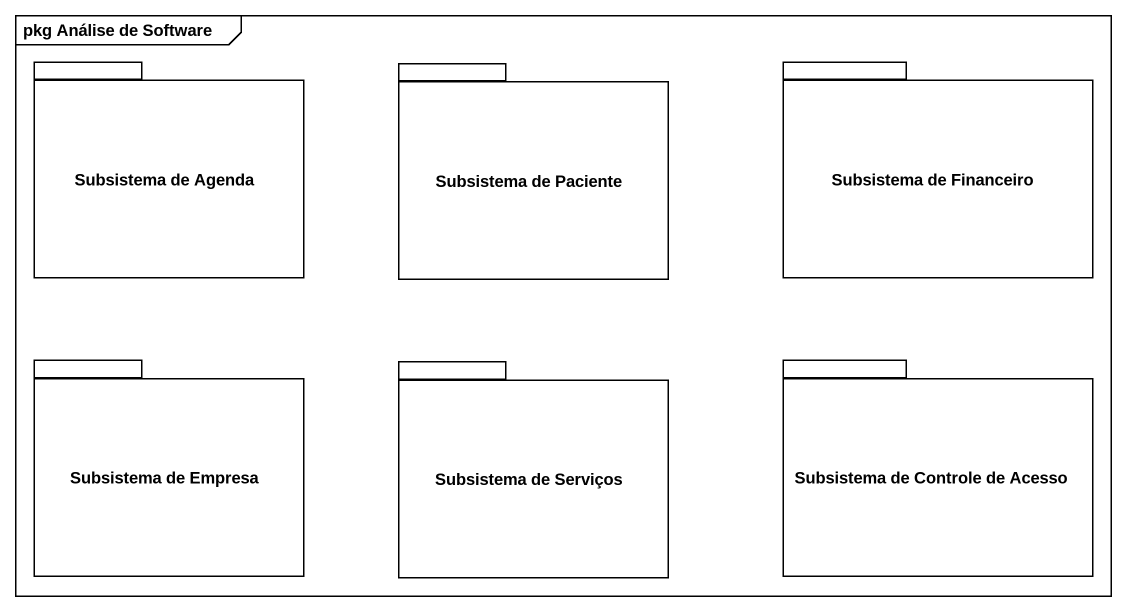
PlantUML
@startuml
mainframe pkg Análise de Software
package "Subsistema de Agenda" as Subsistema_de_Agenda {
}
package "Subsistema de Paciente" as Subsistema_de_Paciente {
}
package "Subsistema de Financeiro" as Subsistema_de_Financeiro {
}
package "Subsistema de Empresa" as Subsistema_de_Empresa {
}
package "Subsistema de Serviços" as Subsistema_de_Serviços {
}
package "Subsistema de Controle de Acesso" as Subsistema_de_Controle_de {
}
@enduml
